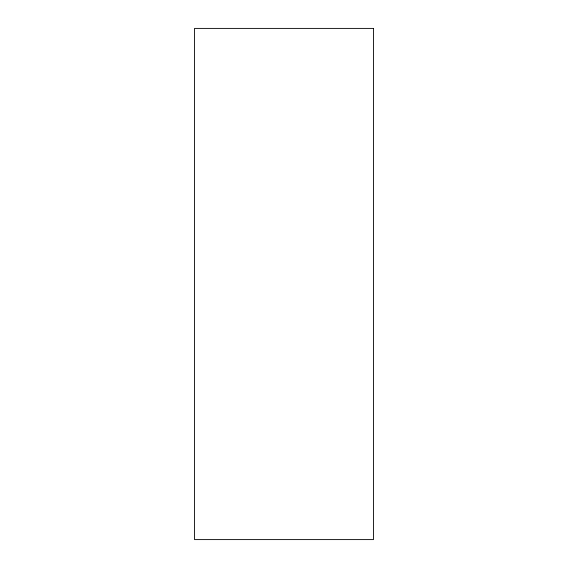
<?xml version="1.0" encoding="UTF-8"?>
<svg xmlns="http://www.w3.org/2000/svg" width="568" height="568" viewBox="0 0 568 568"><rect width="100%" height="100%" fill="white"/><g stroke="black" fill="none" stroke-linecap="round" stroke-linejoin="round"><path stroke-width="0.85" d="M373.46 28.4L194.54 28.4L194.54 539.6L373.46 539.6L373.46 28.4"/></g></svg>
